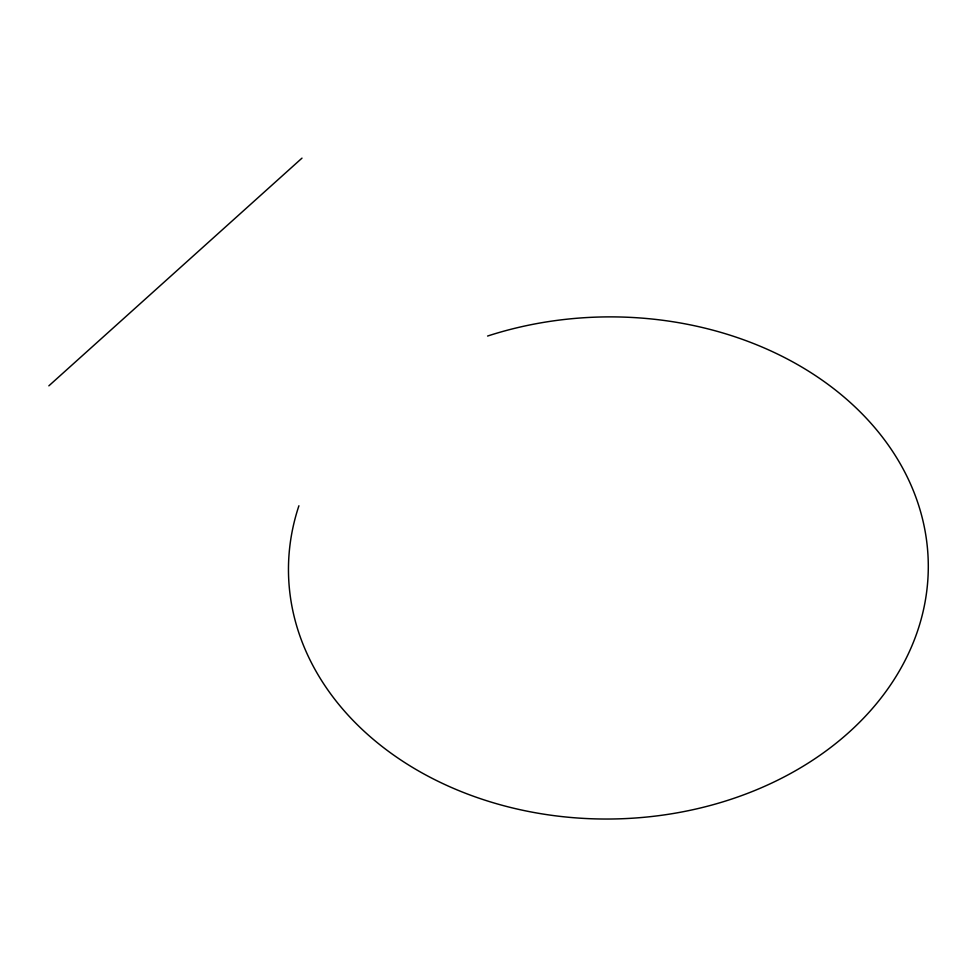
<?xml version="1.0" encoding="UTF-8"?>
<svg xmlns="http://www.w3.org/2000/svg" width="977" height="977" viewBox="0 0 977 977"><rect width="100%" height="100%" fill="white"/><g stroke="black" fill="none" stroke-linecap="round" stroke-linejoin="round"><path stroke-width="1.47" d="M48.85 385.842L301.991 158.127M487.584 336.039A319.919 251.065 -0.7 0 1 923.534 523.33A319.919 251.065 -0.7 0 1 595.017 818.873A319.919 251.065 -0.7 0 1 298.913 505.768"/></g></svg>
